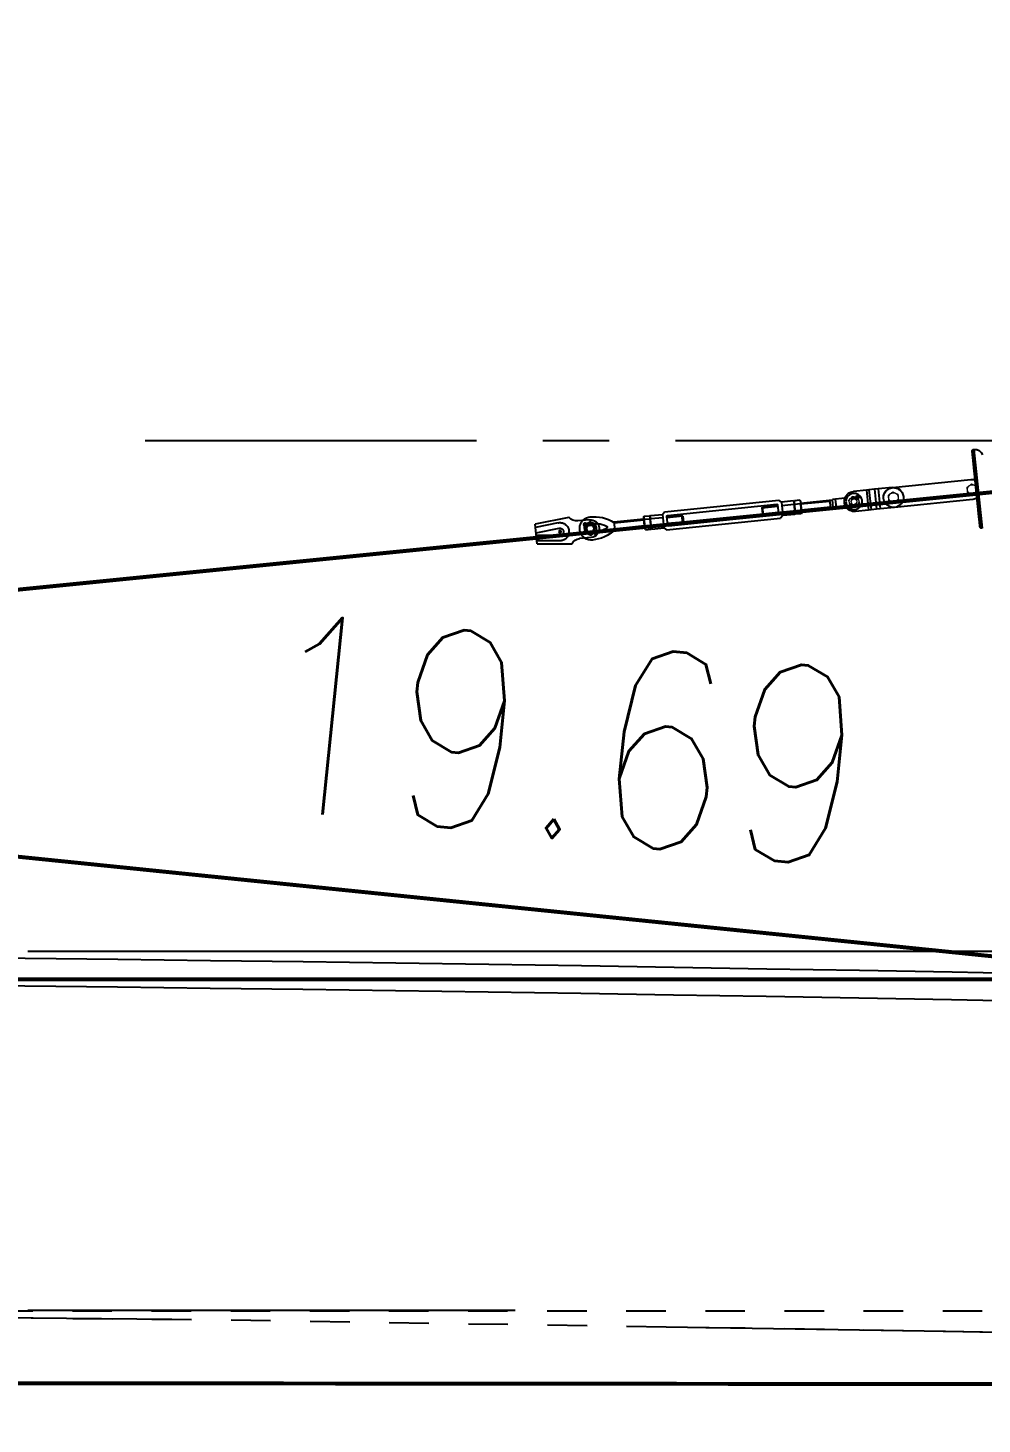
# Model space of a CAD drawing. Header units: millimetres. Extents: x -37020 to 35906, y -101 to 52234.
# Drawn here: x -72.822 to -70.41, y 326.009 to 329.538 of the extents above; entities that cross this region are included whole.
import ezdxf
from ezdxf import colors
from ezdxf.entities.mleader import LeaderData, LeaderLine
from ezdxf.math import Vec2, Vec3

# ---------------------------------------------------------------- set-up
doc = ezdxf.new("R2010")
doc.units = ezdxf.units.MM
doc.header["$PDMODE"] = 35
doc.header["$PDSIZE"] = 1
for name, pattern in [('CENTER', [50.8, 31.75, -6.35, 6.35, -6.35]), ('CENTROX2', [101.6, 63.5, -12.7, 12.7, -12.7]), ('DASHED2', [0.375, 0.25, -0.125]), ('HIDDEN', [9.525, 6.35, -3.175]), ('TRAZO_Y_PUNTO2', [12.7, 6.35, -3.175, 0, -3.175])]:
    doc.linetypes.add(name, pattern=pattern)
for name, color, linetype in [('Catenaria', 2, 'Continuous'), ('Eje unifilar', 4, 'CENTROX2'), ('GE-Cotas', 1, 'Continuous'), ('ME-RIELES', 240, 'TRAZO_Y_PUNTO2'), ('R10', 240, 'Continuous'), ('REFERENCIAS', 1, 'Continuous'), ('unifilar VIAS Ppales', 5, 'DASHED2')]:
    doc.layers.add(name, color=color, linetype=linetype)
doc.styles.add('Romans', font='romans.shx', dxfattribs={"width": 0.8})
doc.styles.get("Standard").update_dxf_attribs({"font": 'arial.ttf'})
doc.dimstyles.get("Standard").update_dxf_attribs({"dimtxt": 0.18, "dimasz": 0.18, "dimexe": 0.18, "dimexo": 0.0625, "dimgap": 0.09, "dimtad": 0, "dimtih": 1, "dimtoh": 1, "dimdec": 4, "dimzin": 0, "dimdsep": 46, "dimtxsty": 'Standard', "dimcen": 0.09, "dimadec": 0, "dimazin": 0, "dimtfac": 1, "dimtdec": 4, "dimtofl": 0, "dimtmove": 0, "dimatfit": 3, "dimfxl": 1, "dimtolj": 1, "dimtzin": 0, "dimarcsym": 0})

# ---------------------------------------------------------------- blocks, each defined once
blk = doc.blocks.new('enlace tol')
at = {"layer": 'Eje unifilar'}
blk.add_line((35949.3, -46117.8, -11480), (20986.3, -46117.8, -11480), dxfattribs=at)
at = {"layer": 'Eje unifilar', "color": 8}
blk.add_arc((35949.3, 253882.2, -11480), 300000, 264.289287, 270, dxfattribs=at)
blk = doc.blocks.new('ret')
at = {"layer": 'Catenaria', "color": 1}
for p, q in [((-79.9736, 332.6878), (-79.9443, 332.6917)), ((-79.9246, 332.7057), (-79.8377, 332.7086)), ((-79.831, 332.6591), (-79.8377, 332.7086)), ((-80.1629, 332.6627), (-80.4504, 332.624)), ((-80.1676, 332.652), (-80.4431, 332.6149)), ((-80.205, 332.6414), (-80.1649, 332.6469)), ((-80.205, 332.6414), (-80.2033, 332.6437)), ((-80.2033, 332.6437), (-80.1651, 332.6488)), ((-80.2008, 332.6248), (-80.2033, 332.6437)), ((-80.1653, 332.6503), (-80.1624, 332.6285)), ((-80.1562, 332.6576), (-80.1629, 332.6627)), ((-80.1258, 332.6617), (-80.1562, 332.6576)), ((-80.1562, 332.6576), (-80.1517, 332.6238)), ((-80.1551, 332.6492), (-80.1247, 332.6533)), ((-80.1258, 332.6617), (-80.1242, 332.6596)), ((-80.1232, 332.6621), (-80.1242, 332.6596)), ((-80.1242, 332.6596), (-80.1203, 332.6304)), ((-80.11, 332.6639), (-80.1232, 332.6621)), ((-80.1221, 332.6536), (-80.1088, 332.6554)), ((-80.11, 332.6639), (-80.1084, 332.6618)), ((-80.1084, 332.6618), (-80.1047, 332.6345)), ((-80.1077, 332.6566), (-80.0323, 332.6668)), ((-80.1074, 332.6546), (-80.032, 332.6648)), ((-80.1054, 332.6397), (-80.03, 332.6499)), ((-80.1051, 332.6377), (-80.0297, 332.6479)), ((-80.0323, 332.6668), (-80.0297, 332.6479)), ((-79.9676, 332.6432), (-79.9383, 332.6471)), ((-79.831, 332.6591), (-79.9156, 332.6388)), ((-80.9592, 332.633), (-80.9601, 332.6329)), ((-80.9601, 332.6329), (-80.9334, 332.4347)), ((-80.5018, 332.611), (-80.5028, 332.6086)), ((-80.5028, 332.6086), (-80.4991, 332.5813)), ((-80.5018, 332.611), (-80.4886, 332.6128)), ((-80.4886, 332.6128), (-80.4869, 332.6107)), ((-80.4859, 332.6132), (-80.4869, 332.6107)), ((-80.4869, 332.6107), (-80.483, 332.5815)), ((-80.4859, 332.6132), (-80.4555, 332.6173)), ((-80.4544, 332.6088), (-80.4848, 332.6047)), ((-80.4555, 332.6173), (-80.4504, 332.624)), ((-80.4555, 332.6173), (-80.451, 332.5835)), ((-80.4448, 332.6126), (-80.4419, 332.5908)), ((-80.4065, 332.6163), (-80.4446, 332.6111)), ((-80.1568, 332.6171), (-80.4443, 332.5784)), ((-80.4042, 332.6146), (-80.4443, 332.6092)), ((-80.1641, 332.6262), (-80.4396, 332.5891)), ((-80.4042, 332.6146), (-80.4065, 332.6163)), ((-80.4039, 332.5974), (-80.4065, 332.6163)), ((-80.4042, 332.6146), (-80.4022, 332.5997)), ((-80.205, 332.6414), (-80.203, 332.6265)), ((-80.203, 332.6265), (-80.1629, 332.6319)), ((-80.203, 332.6265), (-80.2008, 332.6248)), ((-80.2008, 332.6248), (-80.1626, 332.63)), ((-80.1517, 332.6238), (-80.1568, 332.6171)), ((-80.1528, 332.6323), (-80.1224, 332.6364)), ((-80.1213, 332.6279), (-80.1517, 332.6238)), ((-80.1203, 332.6304), (-80.1213, 332.6279)), ((-80.1203, 332.6304), (-80.1187, 332.6283)), ((-80.1198, 332.6367), (-80.1066, 332.6385)), ((-80.1054, 332.6301), (-80.1187, 332.6283)), ((-80.7375, 332.5877), (-80.9349, 332.561)), ((-80.7371, 332.5877), (-80.7012, 332.5926)), ((-80.7012, 332.5926), (-80.6922, 332.5938)), ((-80.7012, 332.5926), (-80.6944, 332.5422)), ((-80.6922, 332.5938), (-80.6782, 332.5957)), ((-80.6922, 332.5938), (-80.6854, 332.5434)), ((-80.6782, 332.5957), (-80.6719, 332.5965)), ((-80.6782, 332.5957), (-80.6714, 332.5453)), ((-80.6719, 332.5965), (-80.6388, 332.601)), ((-80.6719, 332.5965), (-80.6651, 332.5462)), ((-80.6137, 332.5894), (-80.5825, 332.5936)), ((-80.6108, 332.5685), (-80.5797, 332.5727)), ((-80.5797, 332.5727), (-80.5825, 332.5936)), ((-80.5021, 332.6034), (-80.5824, 332.5926)), ((-80.4995, 332.5845), (-80.5798, 332.5737)), ((-80.5754, 332.5935), (-80.5728, 332.5746)), ((-80.5018, 332.6014), (-80.5751, 332.5915)), ((-80.4998, 332.5865), (-80.5731, 332.5766)), ((-80.4874, 332.6044), (-80.5007, 332.6026)), ((-80.4851, 332.5875), (-80.4984, 332.5857)), ((-80.4972, 332.5772), (-80.484, 332.579)), ((-80.483, 332.5815), (-80.484, 332.579)), ((-80.483, 332.5815), (-80.4814, 332.5794)), ((-80.4521, 332.5919), (-80.4825, 332.5878)), ((-80.4814, 332.5794), (-80.451, 332.5835)), ((-80.451, 332.5835), (-80.4443, 332.5784)), ((-80.4022, 332.5997), (-80.4423, 332.5943)), ((-80.4039, 332.5974), (-80.4421, 332.5923)), ((-80.4022, 332.5997), (-80.4039, 332.5974)), ((-80.9281, 332.5107), (-80.7307, 332.5373)), ((-80.7303, 332.5374), (-80.6944, 332.5422)), ((-80.6944, 332.5422), (-80.6854, 332.5434)), ((-80.6854, 332.5434), (-80.6714, 332.5453)), ((-80.6714, 332.5453), (-80.6651, 332.5462)), ((-80.6651, 332.5462), (-80.632, 332.5506)), ((-80.9334, 332.4347), (-80.9325, 332.4348))]:
    blk.add_line(p, q, dxfattribs=at)
at = {"layer": 'Catenaria', "color": 1, "linetype": 'HIDDEN'}
for p, q in [((-79.8946, 332.6988), (-79.8366, 332.7007)), ((-79.8347, 332.6867), (-79.8941, 332.6848)), ((-79.834, 332.6809), (-79.8917, 332.6671)), ((-79.8885, 332.6535), (-79.8321, 332.667)), ((-80.5876, 332.5716), (-80.5904, 332.5925))]:
    blk.add_line(p, q, dxfattribs=at)
at = {"layer": 'Catenaria', "color": 1, "linetype": 'Continuous'}
for p, q in [((-79.9878, 332.6507), (-79.9871, 332.6488)), ((-79.9811, 332.6477), (-79.9791, 332.6474)), ((-79.9794, 332.6573), (-79.9788, 332.6581)), ((-79.9779, 332.6559), (-79.9773, 332.6567)), ((-79.9762, 332.6548), (-79.9756, 332.6556)), ((-80.6221, 332.5634), (-80.6239, 332.5626)), ((-80.6165, 332.568), (-80.6167, 332.566))]:
    blk.add_line(p, q, dxfattribs=at)
for points in [[(-79.9821, 332.6542), (-79.9841, 332.655), (-79.9864, 332.6719), (-79.9729, 332.6824), (-79.9647, 332.679)], [(-79.9795, 332.6531), (-79.98, 332.6534)], [(-79.9575, 332.676), (-79.9571, 332.6759), (-79.9548, 332.659), (-79.9683, 332.6486), (-79.9776, 332.6524)]]:
    blk.add_lwpolyline(points, dxfattribs=at)
at = {"layer": 'Catenaria', "color": 1}
for centre, radius in [((-79.8938, 332.6758), 0.003), ((-80.6346, 332.5759), 0.0205)]:
    blk.add_circle(centre, radius, dxfattribs=at)
at = {"layer": 'Catenaria', "color": 1, "linetype": 'Continuous'}
blk.add_circle((-79.9706, 332.6655), 0.01, dxfattribs=at)
at = {"layer": 'Catenaria', "color": 1, "linetype": 'Continuous', "lineweight": 15}
blk.add_circle((-80.6346, 332.5759), 0.008, dxfattribs=at)
at = {"layer": 'Catenaria', "color": 1}
for centre, radius, start, end in [((-79.9647, 332.6005), 0.0946, 97.17, 135.5901), ((-79.9706, 332.6655), 0.0225, 97.6801, 277.6801), ((-79.9731, 332.6651), 0.0295, 57.3853, 99.0096), ((-79.9478, 332.7175), 0.026, 277.6801, 333.1174), ((-80.1673, 332.65), 0.002, 7.6801, 97.6801), ((-80.1314, 332.6567), 0.00755, 333.2959, 42.0644), ((-80.1502, 332.6412), 0.0282, 350.0922, 25.2681), ((-80.1165, 332.6587), 0.00755, 153.2959, 222.0644), ((-80.0943, 332.6488), 0.0282, 170.0922, 205.2681), ((-80.1156, 332.6588), 0.00755, 333.2959, 42.0644), ((-80.1344, 332.6434), 0.0282, 350.0922, 25.2681), ((-79.9821, 332.7296), 0.0946, 239.7701, 278.1902), ((-80.0105, 332.6601), 0.0025, 127.5716, 247.7886), ((-79.9647, 332.6005), 0.0776, 110.37, 127.5716), ((-79.9821, 332.7296), 0.0776, 247.7886, 264.9906), ((-79.9731, 332.6651), 0.0295, 276.3507, 317.9776), ((-79.9348, 332.6213), 0.026, 42.2428, 97.6801), ((-80.9575, 332.6131), 0.02, 97.6801, 175.6933), ((-80.495, 332.6076), 0.00755, 153.2959, 222.0644), ((-80.4942, 332.6078), 0.00755, 333.2959, 42.0644), ((-80.4792, 332.6098), 0.00755, 153.2959, 222.0644), ((-80.4428, 332.6129), 0.002, 97.6801, 187.6801), ((-80.1644, 332.6282), 0.002, 277.6801, 7.6801), ((-80.128, 332.6313), 0.00755, 333.2959, 42.0644), ((-80.1131, 332.6333), 0.00755, 153.2959, 222.0644), ((-80.1122, 332.6335), 0.00755, 333.2959, 42.0644), ((-80.7337, 332.5626), 0.0254, 97.6801, 277.6801), ((-80.7337, 332.5626), 0.0254, 97.6801, 277.6801), ((-80.7341, 332.5625), 0.0254, 277.6801, 97.6801), ((-80.6354, 332.5758), 0.0254, 32.1597, 97.6801), ((-80.615, 332.5993), 0.01, 229.9753, 277.6801), ((-80.4729, 332.5977), 0.0282, 170.0922, 205.2681), ((-80.4916, 332.5823), 0.00755, 153.2959, 222.0644), ((-80.5129, 332.5923), 0.0282, 350.0922, 25.2681), ((-80.457, 332.5999), 0.0282, 170.0922, 205.2681), ((-80.4907, 332.5824), 0.00755, 333.2959, 42.0644), ((-80.4758, 332.5844), 0.00755, 153.2959, 222.0644), ((-80.4399, 332.5911), 0.002, 187.6801, 277.6801), ((-80.9315, 332.5359), 0.0254, 97.6801, 121.951), ((-80.6354, 332.5758), 0.0254, 277.6801, 343.2004), ((-80.6095, 332.5586), 0.01, 97.6801, 145.3849), ((-80.9315, 332.5359), 0.0254, 253.3303, 277.6801)]:
    blk.add_arc(centre, radius, start, end, dxfattribs=at)
at = {"layer": 'Catenaria', "color": 1, "linetype": 'HIDDEN'}
for centre, radius, start, end in [((-79.9647, 332.6005), 0.0776, 97.17, 110.37), ((-79.9731, 332.6651), 0.0125, 276.3507, 99.0096), ((-79.9731, 332.6651), 0.0295, 317.9776, 57.3853), ((-79.8938, 332.6758), 0.023, 91.904, 283.4563), ((-79.8938, 332.6758), 0.009, 91.8571, 283.5031), ((-79.9821, 332.7296), 0.0776, 264.9906, 278.1902), ((-80.7337, 332.5626), 0.025, 7.6801, 153.8351), ((-80.6354, 332.5758), 0.0254, 343.193, 32.1597)]:
    blk.add_arc(centre, radius, start, end, dxfattribs=at)
at = {"layer": 'Catenaria', "color": 1, "linetype": 'Continuous'}
for centre, radius, start, end in [((-79.9706, 332.6655), 0.0148, 66.379, 224.5338), ((-79.9697, 332.6782), 0.005, 324.7805, 1.6226), ((-79.9607, 332.6784), 0.004, 283.7377, 181.6226), ((-79.9697, 332.6782), 0.007, 325.6874, 1.6226), ((-79.9607, 332.6784), 0.002, 283.7377, 181.6226), ((-79.9944, 332.6677), 0.0182, 291.0972, 325.1779), ((-79.9943, 332.6676), 0.0202, 291.0819, 324.6741), ((-79.9612, 332.6446), 0.0202, 145.6861, 171.002), ((-79.9706, 332.6655), 0.0148, 232.3027, 234.0487), ((-79.9706, 332.6655), 0.00875, 7.6801, 277.6802), ((-79.9612, 332.6446), 0.0182, 145.6861, 171.002), ((-79.9706, 332.6655), 0.0148, 241.8582, 38.9796), ((-79.9586, 332.6697), 0.007, 103.7377, 139.6728), ((-79.9586, 332.6697), 0.005, 103.7377, 140.5792), ((-80.646, 332.5846), 0.004, 13.7377, 271.6226), ((-80.646, 332.5846), 0.002, 13.7377, 271.6226), ((-80.6457, 332.5756), 0.007, 47.4934, 91.6226), ((-80.6457, 332.5756), 0.005, 42.2027, 91.6226), ((-80.6372, 332.5867), 0.007, 193.7377, 237.8668), ((-80.6372, 332.5867), 0.005, 193.7377, 243.1466), ((-80.6405, 332.5551), 0.0202, 24.3582, 52.512), ((-80.6147, 332.5861), 0.0202, 227.8438, 264.2784), ((-80.6146, 332.5861), 0.0182, 226.4854, 264.263), ((-80.6405, 332.5551), 0.0182, 24.3582, 53.2731)]:
    blk.add_arc(centre, radius, start, end, dxfattribs=at)
at = {"layer": 'Catenaria', "color": 1, "linetype": 'Continuous', "lineweight": 15}
for centre, radius, start, end in [((-80.7337, 332.5626), 0.012, 127.6804, 187.6804), ((-80.7337, 332.5626), 0.012, 67.6804, 127.6804), ((-80.7337, 332.5626), 0.012, 7.6804, 67.6804), ((-80.6346, 332.5759), 0.012, 157.0755, 178.4845), ((-80.6346, 332.5759), 0.012, 178.4845, 238.4845), ((-80.6346, 332.5759), 0.012, 138.6413, 146.7341), ((-80.6346, 332.5759), 0.012, 118.4845, 128.298), ((-80.6346, 332.5759), 0.007, 7.6801, 277.6801), ((-80.6346, 332.5759), 0.012, 58.4845, 118.4845), ((-80.6346, 332.5759), 0.012, 358.4845, 58.4845), ((-80.6346, 332.5759), 0.012, 332.7954, 358.4845), ((-80.9319, 332.5358), 0.012, 127.6801, 155.3273), ((-80.9319, 332.5358), 0.012, 67.6801, 127.6801), ((-80.9319, 332.5358), 0.012, 7.6801, 67.6801), ((-80.9319, 332.5358), 0.012, 307.6801, 7.6801), ((-80.7337, 332.5626), 0.012, 187.6804, 247.6804), ((-80.7337, 332.5626), 0.012, 247.6804, 307.6804), ((-80.7337, 332.5626), 0.012, 307.6804, 7.6804), ((-80.6346, 332.5759), 0.012, 238.4845, 298.4845), ((-80.6346, 332.5759), 0.012, 298.4845, 311.2416), ((-80.6346, 332.5759), 0.012, 320.8416, 323.2377), ((-80.9319, 332.5358), 0.012, 219.9595, 247.6801), ((-80.9319, 332.5358), 0.012, 247.6801, 307.6801)]:
    blk.add_arc(centre, radius, start, end, dxfattribs=at)
at = {"layer": 'Catenaria', "color": 1}
for points, knots in [([(-80.9547, 332.6297), (-80.9548, 332.6301), (-80.955, 332.6311), (-80.9559, 332.6321), (-80.9569, 332.6327), (-80.9579, 332.6331), (-80.9587, 332.6331), (-80.9592, 332.633)], [0, 0, 0, 0, 0.225792, 0.480922, 0.614503, 0.747725, 1, 1, 1, 1]), ([(-80.9459, 332.5339), (-80.9463, 332.5372), (-80.9472, 332.5437), (-80.9485, 332.5533), (-80.9497, 332.5628), (-80.951, 332.5719), (-80.9522, 332.5807), (-80.9533, 332.5891), (-80.9544, 332.5969), (-80.9553, 332.6041), (-80.9562, 332.6107), (-80.957, 332.6165), (-80.9577, 332.6215), (-80.9582, 332.6256), (-80.9587, 332.6289), (-80.959, 332.6313), (-80.9592, 332.6328), (-80.9592, 332.633), (-80.9592, 332.633)], [0, 0, 0, 0, 0.062501, 0.125002, 0.187502, 0.249998, 0.312502, 0.375001, 0.4375, 0.500002, 0.5625, 0.625, 0.687499, 0.75, 0.812501, 0.875, 0.9375, 1, 1, 1, 1]), ([(-80.929, 332.4393), (-80.929, 332.4394), (-80.929, 332.4395), (-80.9291, 332.4402), (-80.9293, 332.4413), (-80.9294, 332.4424), (-80.9296, 332.4437), (-80.9298, 332.4451), (-80.93, 332.4466), (-80.9302, 332.4483), (-80.9306, 332.4511), (-80.9312, 332.4557), (-80.9321, 332.4626), (-80.9332, 332.4705), (-80.9344, 332.4793), (-80.9357, 332.4889), (-80.9371, 332.4991), (-80.9385, 332.5098), (-80.94, 332.5209), (-80.9415, 332.5321), (-80.943, 332.5434), (-80.9445, 332.5546), (-80.946, 332.5655), (-80.9474, 332.5759), (-80.9487, 332.5858), (-80.9499, 332.5942), (-80.9508, 332.6012), (-80.9516, 332.6069), (-80.9523, 332.612), (-80.9528, 332.6157), (-80.9531, 332.6182), (-80.9534, 332.62), (-80.9536, 332.6219), (-80.9539, 332.6237), (-80.9541, 332.6255), (-80.9543, 332.6271), (-80.9545, 332.6284), (-80.9546, 332.6294), (-80.9547, 332.6296), (-80.9547, 332.6297)], [0, 0, 0, 0, 0.024016, 0.045698, 0.06504, 0.082041, 0.096699, 0.11173, 0.125156, 0.138769, 0.152574, 0.190147, 0.227898, 0.26563, 0.303377, 0.341131, 0.378865, 0.416606, 0.454362, 0.492102, 0.529836, 0.567591, 0.60534, 0.64307, 0.680819, 0.718572, 0.746883, 0.77519, 0.803453, 0.830291, 0.842957, 0.855124, 0.86929, 0.88744, 0.904839, 0.924797, 0.947314, 0.972383, 1, 1, 1, 1]), ([(-80.9325, 332.4348), (-80.9325, 332.4349), (-80.9325, 332.4351), (-80.9327, 332.4366), (-80.9331, 332.439), (-80.9335, 332.4422), (-80.9341, 332.4464), (-80.9347, 332.4514), (-80.9355, 332.4572), (-80.9364, 332.4638), (-80.9374, 332.471), (-80.9384, 332.4788), (-80.9396, 332.4872), (-80.9407, 332.496), (-80.942, 332.5051), (-80.9433, 332.5146), (-80.9446, 332.5242), (-80.9454, 332.5307), (-80.9459, 332.5339)], [0, 0, 0, 0, 0.0625, 0.125, 0.187501, 0.25, 0.312501, 0.375, 0.4375, 0.500002, 0.5625, 0.624999, 0.687503, 0.750001, 0.812503, 0.874998, 0.937499, 1, 1, 1, 1]), ([(-80.9325, 332.4348), (-80.932, 332.435), (-80.9312, 332.4352), (-80.9303, 332.4358), (-80.9296, 332.4366), (-80.929, 332.4378), (-80.929, 332.4388), (-80.929, 332.4393)], [0, 0, 0, 0, 0.252306, 0.385472, 0.519168, 0.774329, 1, 1, 1, 1])]:
    blk.add_open_spline(points, degree=3, knots=knots, dxfattribs=at)
at = {"layer": 'Catenaria', "color": 1, "linetype": 'Continuous', "lineweight": 15}
for points, knots in [([(-80.741, 332.572), (-80.7412, 332.5719), (-80.7422, 332.5712), (-80.744, 332.5698), (-80.7457, 332.5685), (-80.7465, 332.5678)], [0, 0, 0, 0, 0.070125, 0.53081, 1, 1, 1, 1]), ([(-80.7356, 332.5763), (-80.7365, 332.5756), (-80.7383, 332.5742), (-80.7401, 332.5728), (-80.741, 332.572)], [0, 0, 0, 0, 0.495445, 1, 1, 1, 1]), ([(-80.7292, 332.5737), (-80.73, 332.574), (-80.7317, 332.5747), (-80.7339, 332.5756), (-80.7351, 332.5761), (-80.7356, 332.5763)], [0, 0, 0, 0, 0.391402, 0.78862, 1, 1, 1, 1]), ([(-80.7227, 332.571), (-80.7244, 332.5717), (-80.7265, 332.5726), (-80.7287, 332.5734), (-80.7292, 332.5737)], [0, 0, 0, 0, 0.767658, 1, 1, 1, 1]), ([(-80.6466, 332.5762), (-80.6466, 332.5761), (-80.6466, 332.5748), (-80.6467, 332.5725), (-80.6468, 332.5704), (-80.6468, 332.5693)], [0, 0, 0, 0, 0.070096, 0.530817, 1, 1, 1, 1]), ([(-80.6465, 332.5806), (-80.6465, 332.5803), (-80.6465, 332.5789), (-80.6466, 332.5774), (-80.6466, 332.5762)], [0.3729568, 0.3729568, 0.3729568, 0.3729568, 0.4954921, 1, 1, 1, 1]), ([(-80.6403, 332.5865), (-80.6405, 332.5864), (-80.6411, 332.5861), (-80.6416, 332.5858), (-80.6421, 332.5855)], [0, 0, 0, 0, 0.0701254, 0.2838749, 0.2838749, 0.2838749, 0.2838749]), ([(-80.6342, 332.5898), (-80.6352, 332.5892), (-80.6372, 332.5881), (-80.6393, 332.587), (-80.6403, 332.5865)], [0, 0, 0, 0, 0.495445, 1, 1, 1, 1]), ([(-80.6283, 332.5861), (-80.6291, 332.5866), (-80.6307, 332.5876), (-80.6327, 332.5888), (-80.6338, 332.5895), (-80.6342, 332.5898)], [0, 0, 0, 0, 0.391402, 0.78862, 1, 1, 1, 1]), ([(-80.6224, 332.5825), (-80.6239, 332.5834), (-80.6259, 332.5846), (-80.6279, 332.5859), (-80.6283, 332.5861)], [0, 0, 0, 0, 0.767658, 1, 1, 1, 1]), ([(-80.6228, 332.5698), (-80.6227, 332.5705), (-80.6227, 332.5725), (-80.6226, 332.5744), (-80.6226, 332.5756)], [0.1645016, 0.1645016, 0.1645016, 0.1645016, 0.4954921, 1, 1, 1, 1]), ([(-80.6226, 332.5756), (-80.6226, 332.5758), (-80.6226, 332.577), (-80.6225, 332.5794), (-80.6225, 332.5815), (-80.6224, 332.5825)], [0, 0, 0, 0, 0.070096, 0.530817, 1, 1, 1, 1]), ([(-80.9393, 332.5453), (-80.9394, 332.5452), (-80.9404, 332.5445), (-80.9416, 332.5435), (-80.9427, 332.5427), (-80.9429, 332.5425)], [0, 0, 0, 0, 0.105761, 0.801012, 1, 1, 1, 1]), ([(-80.9338, 332.5496), (-80.9347, 332.5489), (-80.9365, 332.5475), (-80.9383, 332.546), (-80.9393, 332.5453)], [0, 0, 0, 0, 0.495419, 1, 1, 1, 1]), ([(-80.9274, 332.5469), (-80.9275, 332.547), (-80.9287, 332.5475), (-80.9308, 332.5483), (-80.9328, 332.5492), (-80.9338, 332.5496)], [0, 0, 0, 0, 0.070146, 0.530756, 1, 1, 1, 1]), ([(-80.921, 332.5443), (-80.922, 332.5447), (-80.9241, 332.5456), (-80.9263, 332.5465), (-80.9274, 332.5469)], [0, 0, 0, 0, 0.495444, 1, 1, 1, 1]), ([(-80.92, 332.5374), (-80.9201, 332.538), (-80.9204, 332.5403), (-80.9207, 332.5426), (-80.921, 332.5443)], [0, 0, 0, 0, 0.232325, 1, 1, 1, 1]), ([(-80.9191, 332.5306), (-80.9192, 332.531), (-80.9193, 332.5324), (-80.9197, 332.5347), (-80.9199, 332.5365), (-80.92, 332.5374)], [0, 0, 0, 0, 0.211454, 0.603081, 1, 1, 1, 1]), ([(-80.7465, 332.5678), (-80.7464, 332.5667), (-80.7461, 332.5644), (-80.7458, 332.5621), (-80.7456, 332.5609)], [0, 0, 0, 0, 0.495492, 1, 1, 1, 1]), ([(-80.7456, 332.5609), (-80.7456, 332.5608), (-80.7454, 332.5596), (-80.7451, 332.5572), (-80.7448, 332.5551), (-80.7447, 332.5541)], [0, 0, 0, 0, 0.070096, 0.530817, 1, 1, 1, 1]), ([(-80.7447, 332.5541), (-80.7442, 332.5539), (-80.743, 332.5534), (-80.7408, 332.5525), (-80.7391, 332.5518), (-80.7383, 332.5515)], [0, 0, 0, 0, 0.211392, 0.603139, 1, 1, 1, 1]), ([(-80.7383, 332.5515), (-80.7378, 332.5512), (-80.7356, 332.5504), (-80.7335, 332.5495), (-80.7319, 332.5488)], [0, 0, 0, 0, 0.2323819, 1, 1, 1, 1]), ([(-80.7319, 332.5488), (-80.731, 332.5495), (-80.7292, 332.5509), (-80.7273, 332.5523), (-80.7264, 332.5531)], [0, 0, 0, 0, 0.495445, 1, 1, 1, 1]), ([(-80.7264, 332.5531), (-80.7262, 332.5532), (-80.7253, 332.5539), (-80.7234, 332.5554), (-80.7217, 332.5566), (-80.7209, 332.5573)], [0, 0, 0, 0, 0.070077, 0.53081, 1, 1, 1, 1]), ([(-80.7218, 332.5642), (-80.7218, 332.5643), (-80.722, 332.5656), (-80.7223, 332.5679), (-80.7226, 332.57), (-80.7227, 332.571)], [0, 0, 0, 0, 0.070096, 0.530817, 1, 1, 1, 1]), ([(-80.7209, 332.5573), (-80.721, 332.5584), (-80.7213, 332.5607), (-80.7217, 332.563), (-80.7218, 332.5642)], [0, 0, 0, 0, 0.495492, 1, 1, 1, 1]), ([(-80.6468, 332.5693), (-80.6464, 332.5691), (-80.6452, 332.5683), (-80.6433, 332.5671), (-80.6417, 332.5662), (-80.6409, 332.5657)], [0, 0, 0, 0, 0.211392, 0.603139, 1, 1, 1, 1]), ([(-80.6409, 332.5657), (-80.6404, 332.5654), (-80.6384, 332.5642), (-80.6365, 332.563), (-80.635, 332.5621)], [0, 0, 0, 0, 0.2323819, 1, 1, 1, 1]), ([(-80.635, 332.5621), (-80.634, 332.5626), (-80.632, 332.5637), (-80.6299, 332.5648), (-80.6289, 332.5654)], [0, 0, 0, 0, 0.495445, 1, 1, 1, 1]), ([(-80.6289, 332.5654), (-80.6287, 332.5654), (-80.6279, 332.5659), (-80.6272, 332.5663), (-80.6265, 332.5667)], [0, 0, 0, 0, 0.0700773, 0.3862759, 0.3862759, 0.3862759, 0.3862759]), ([(-80.9407, 332.5265), (-80.9404, 332.5263), (-80.939, 332.5258), (-80.9376, 332.5252), (-80.9365, 332.5247)], [0, 0, 0, 0, 0.238878, 1, 1, 1, 1]), ([(-80.9365, 332.5247), (-80.9363, 332.5247), (-80.9352, 332.5242), (-80.933, 332.5233), (-80.9311, 332.5225), (-80.9301, 332.5221)], [0, 0, 0, 0, 0.070083, 0.530848, 1, 1, 1, 1]), ([(-80.9301, 332.5221), (-80.9292, 332.5228), (-80.9274, 332.5242), (-80.9255, 332.5256), (-80.9246, 332.5263)], [0, 0, 0, 0, 0.495444, 1, 1, 1, 1]), ([(-80.9246, 332.5263), (-80.9245, 332.5264), (-80.9235, 332.5272), (-80.9216, 332.5286), (-80.9199, 332.5299), (-80.9191, 332.5306)], [0, 0, 0, 0, 0.0700826, 0.5307907, 1, 1, 1, 1])]:
    blk.add_open_spline(points, degree=3, knots=knots, dxfattribs=at)
for points in [[(-80.6439, 332.5845), (-80.6447, 332.5841), (-80.6456, 332.5836), (-80.6464, 332.5832)], [(-80.6464, 332.5832), (-80.6464, 332.583), (-80.6464, 332.5828), (-80.6464, 332.5825)], [(-80.6247, 332.5676), (-80.6244, 332.5678), (-80.6241, 332.5679), (-80.6239, 332.5681)]]:
    blk.add_open_spline(points, degree=3, dxfattribs=at)
blk = doc.blocks.new('*D250')
at = {"layer": 'Defpoints', "color": 0, "transparency": 16777216}
for p in [(-81.3056, 328.3661), (-81.3145, 328.2794), (-61.7227, 326.2794)]:
    blk.add_point(p, dxfattribs=at)
at = {"layer": 'Catenaria', "color": 3, "linetype": 'Continuous', "transparency": 16777216, "insert": (-71.4716, 327.7392), "char_height": 0.5, "attachment_point": 5, "rotation": 354.1714, "style": 'Romans'}
blk.add_mtext('\\A1;19.69', dxfattribs=at)
blk = doc.blocks.new('*D252')
at = {"layer": 'Defpoints', "color": 0, "transparency": 16777216}
for p in [(-71.0647, 328.3661), (-71.0558, 328.2794), (-90.6475, 326.2794)]:
    blk.add_point(p, dxfattribs=at)
at = {"layer": 'Catenaria', "color": 3, "linetype": 'Continuous', "transparency": 16777216, "insert": (-80.8986, 327.7392), "char_height": 0.5, "attachment_point": 5, "rotation": 5.8286, "style": 'Romans'}
blk.add_mtext('\\A1;19.69', dxfattribs=at)
blk = doc.blocks.new('COORDENADAS 4.4')
at = {"layer": 'GE-Cotas', "linetype": 'CENTER', "ltscale": 0.04}
blk.add_line((5, 0), (-5, 0), dxfattribs=at)
at = {"layer": 'GE-Cotas', "color": 3, "ltscale": 4, "style": 'Romans', "width": 0.8}
for tag, p in [('COORDENADASX', (-19.4042, 8.0195)), ('COORDENADASY', (-19.4042, 5.5181))]:
    blk.add_attdef(tag, p, '', height=2, dxfattribs=at)
at = {"layer": 'GE-Cotas', "color": 2, "ltscale": 4}
ml = blk.add_multileader_mtext('Standard', dxfattribs=at)
ml.set_content('', color=2)
ml.set_leader_properties()
ml.build(insert=Vec2(0, 0))
ml.multileader.update_dxf_attribs({"text_right_attachment_type": 6, "dogleg_length": 0.36, "arrow_head_size": 3})
ctx = ml.context
ctx.base_point, ctx.arrow_head_size = Vec3(-20.826, 7.0195), 3
ctx.right_attachment, ctx.text_align_type = 6, 2
notes = []
notes.append((ctx, [(0, (1, 1, 0), (-5.7, 4.2195), (-1, 0), 11.1259, [(0, [(0, 0)], 0, [])])]))
ctx.mtext.insert, ctx.mtext.alignment, ctx.mtext.flow_direction = Vec3(-18.826, 9.0195), 3, 5
for ctx, leaders in notes:
    for number, flags, end, landing, length, lines in leaders:
        leader = LeaderData()
        leader.index, (leader.has_last_leader_line, leader.has_dogleg_vector, leader.attachment_direction) = number, flags
        leader.last_leader_point, leader.dogleg_vector, leader.dogleg_length = Vec3(end), Vec3(landing), length
        for number, points, colour, breaks in lines:
            line = LeaderLine()
            line.index, line.vertices, line.color, line.breaks = number, Vec3.list(points), colors.encode_raw_color(colour), breaks
            leader.lines.append(line)
        ctx.leaders.append(leader)

msp = doc.modelspace()

# ---------------------------------------------------------------- linework, layer by layer
at = {"layer": 'Catenaria', "color": 90, "ltscale": 0.1, "const_width": 0.01}
msp.add_lwpolyline([(35.4671, 326.1598), (3.6915, 326.4902), (-52.028, 326.0948), (-107.422, 326.1418), (-158.8545, 326.0848), (-218.2988, 326.4057), (-282.0636, 326.3956), (-282.0636, 326.3956), (-342.3255, 328.5674)], dxfattribs=at)
at = {"layer": 'Catenaria', "linetype": 'Continuous', "const_width": 0.01, "elevation": -11.48}
for points in [[(-155.9846, 319.8044), (-69.0733, 328.4957)], [(-83.1449, 328.4957), (-17.6234, 321.8002), (3.6992, 319.6213)]]:
    msp.add_lwpolyline(points, dxfattribs=at)
at = {"layer": 'ME-RIELES', "color": 8, "ltscale": 0.1, "const_width": 0.01, "elevation": 0.2291}
msp.add_lwpolyline([(-342.3628, 327.1461), (58.431, 327.1276)], dxfattribs=at)
at = {"layer": 'unifilar VIAS Ppales', "color": 251, "linetype": 'Continuous', "ltscale": 10}
for p, q in [((-45.3396, 327.203, -11.48), (-72.8215, 327.2039, -11.48)), ((-45.3396, 327.1332, -11.48), (-72.8215, 327.134, -11.48))]:
    msp.add_line(p, q, dxfattribs=at)
at = {"layer": 'unifilar VIAS Ppales', "ltscale": 10}
msp.add_line((-45.3397, 326.2952, -11.48), (-72.8215, 326.296, -11.48), dxfattribs=at)
at = {"layer": 'unifilar VIAS Ppales', "color": 251, "linetype": 'Continuous', "ltscale": 10, "elevation": -11.48}
for points in [[(-3.1824, 322.9035, -0.024862), (-32.944, 324.3879), (-46.167, 325.7102, 0.024923), (-76.1091, 327.2037)], [(-3.1825, 322.8337, -0.024862), (-32.951, 324.3184), (-46.174, 325.6407, 0.024923), (-76.1091, 327.1338)]]:
    msp.add_lwpolyline(points, format="xyb", dxfattribs=at)
at = {"layer": 'unifilar VIAS Ppales', "ltscale": 10, "elevation": -11.48}
msp.add_lwpolyline([(-3.1826, 321.9956, -0.024862), (-33.0343, 323.4845), (-46.2573, 324.8069, 0.024923), (-76.1091, 326.2958)], format="xyb", dxfattribs=at)

# ---------------------------------------------------------------- block references
at = {"layer": 'Catenaria', "linetype": 'Continuous', "xscale": -1, "rotation": 13.5382410708124}
msp.add_blockref('ret', (-71.2732, -13.8698, -11.48), dxfattribs=at)
at = {"layer": 'R10', "linetype": 'Continuous', "xscale": 0.001, "yscale": 0.001, "zscale": 0.001, "rotation": 180}
msp.add_blockref('enlace tol', (-40.1597, 280.178), dxfattribs=at)
at = {"layer": 'REFERENCIAS', "ltscale": 0.1, "xscale": -0.660000000000025, "yscale": 0.6600000000000001, "zscale": 0.6600000000000001}
for p in [(-83.1449, 328.4957, -11.48), (-69.2254, 328.4957, -11.48)]:
    msp.add_blockref('COORDENADAS 4.4', p, dxfattribs=at)
at = {"layer": 'REFERENCIAS', "ltscale": 0.1, "xscale": -0.660000000000025, "yscale": 0.6599999999999966, "zscale": 0.6600000000000001, "rotation": 180}
msp.add_blockref('COORDENADAS 4.4', (-63.5531, 328.4855, -11.48), dxfattribs=at)

# ---------------------------------------------------------------- dimensions: what is measured, and where the dimension line sits
at = {"layer": 'Catenaria', "linetype": 'Continuous'}
for p1, p2, distance, picture, middle in [((-90.6475, 326.2794, -11.48), (-71.0558, 328.2794, -11.48), 0.0872, '*D252', (-80.8986, 327.7392)), ((-61.7227, 326.2794, -11.48), (-81.3145, 328.2794, -11.48), -0.0872, '*D250', (-71.4716, 327.7392))]:
    dim = msp.add_aligned_dim(p1=p1, p2=p2, distance=distance, dimstyle='Standard', override={"dimscale": 0.1, "dimtxt": 5, "dimasz": 2.5, "dimexe": 1, "dimexo": 1, "dimgap": 1.25, "dimtad": 1, "dimtih": 0, "dimtoh": 0, "dimdec": 2, "dimzin": 1, "dimtxsty": 'Romans', "dimcen": 1, "dimse1": 1, "dimse2": 1, "dimsd1": 1, "dimsd2": 1, "dimclrd": 2, "dimclre": 1, "dimclrt": 3, "dimaunit": 1, "dimadec": 3, "dimtdec": 2, "dimtix": 1, "dimtofl": 1, "dimatfit": 0, "dimtzin": 8}, dxfattribs=at)
    dim.commit()
    dim.dimension.update_dxf_attribs({"geometry": picture, "text_midpoint": middle})

doc.saveas('drawing.dxf')
